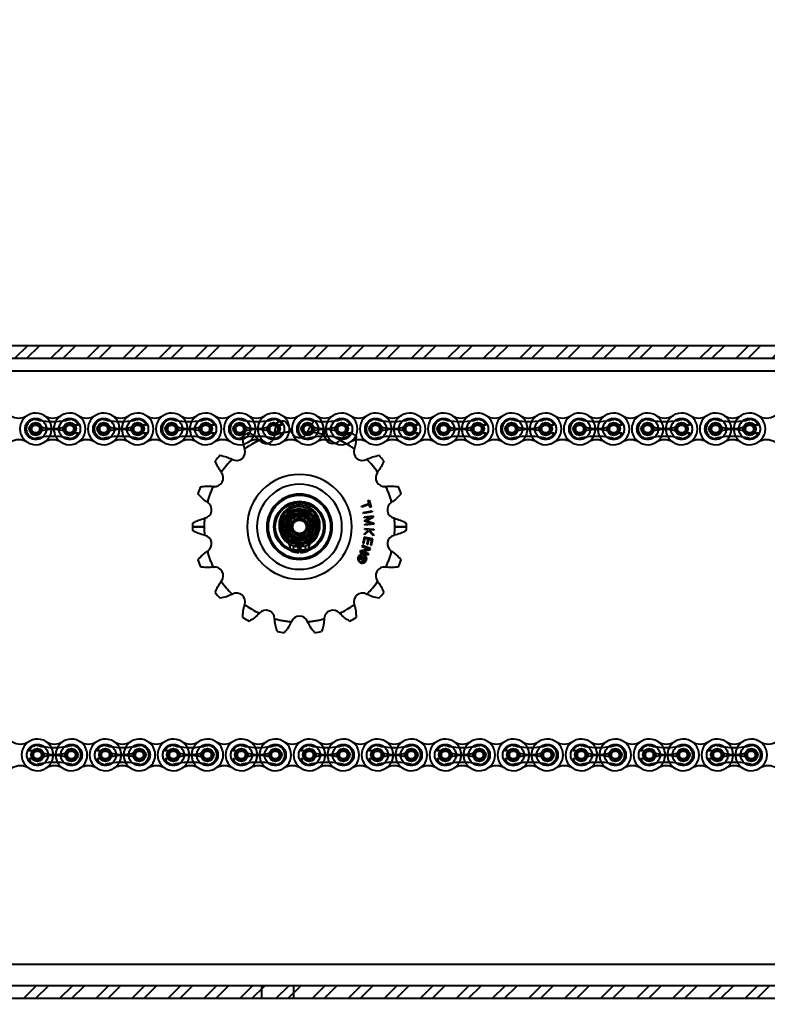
# Model space of a CAD drawing. Header units: metres. Extents: x 0 to 21025, y 0 to 14850.
# Drawn here: x 5655.1 to 5934.5, y 6190.9 to 6556.7 of the extents above; entities that cross this region are included whole.
import ezdxf

# ---------------------------------------------------------------- set-up
doc = ezdxf.new("R2010")
doc.units = ezdxf.units.M
doc.header["$LTSCALE"] = 25
doc.linetypes.add('HIDDEN2', pattern=[4.7625, 3.175, -1.5875])
for name, color, linetype in [('18_COTAS', 7, 'Continuous'), ('SHA', 7, 'Continuous'), ('SL4', 4, 'Continuous'), ('ST1', 7, 'HIDDEN2')]:
    doc.layers.add(name, color=color, linetype=linetype)
doc.styles.add('ROMANS', font='ROMANS.SHX')
doc.dimstyles.new('25___1-25', dxfattribs={"dimscale": 25, "dimtxt": 2.5, "dimasz": 2, "dimexe": 1.5, "dimexo": 1, "dimgap": 0.5, "dimtad": 1, "dimzin": 12, "dimtxsty": 'ROMANS', "dimcen": 0, "dimclrd": 256, "dimclre": 256, "dimclrt": 3, "dimazin": 3, "dimtfac": 1, "dimtmove": 0, "dimatfit": 0, "dimfxl": 1, "dimlwd": -1, "dimlwe": -1, "dimarcsym": 0})
pattern_1 = [(45, (-2913.5705, 2928.034), (-6.735192, 6.735192), []), (45, (-2909.08, 2928.034), (-6.735192, 6.735192), [])]

# ---------------------------------------------------------------- blocks, each defined once
blk = doc.blocks.new('*D13')
at = {"layer": '18_COTAS', "transparency": 16777216}
for p, q in [((2083.56, 6357.87), (2083.56, 7037.95)), ((6382.51, 6357.87), (6382.51, 7037.95)), ((2133.56, 7000.45), (6332.51, 7000.45))]:
    blk.add_line(p, q, dxfattribs=at)
for points in [[(2133.56, 7008.78), (2133.56, 6992.11), (2083.56, 7000.45)], [(6332.51, 7008.78), (6332.51, 6992.11), (6382.51, 7000.45)]]:
    blk.add_solid(points, dxfattribs=at)
at = {"layer": 'Defpoints', "color": 0, "transparency": 16777216}
for p in [(6382.51, 7000.45), (2083.56, 6332.87), (6382.51, 6332.87)]:
    blk.add_point(p, dxfattribs=at)
at = {"layer": '18_COTAS', "color": 3, "transparency": 16777216, "insert": (4233.04, 7050.15), "char_height": 62.5, "attachment_point": 5, "style": 'ROMANS'}
blk.add_mtext('4298,95', dxfattribs=at)

msp = doc.modelspace()

# ---------------------------------------------------------------- hatches: boundary and pattern name
at = {"layer": 'SHA'}
h = msp.add_hatch(dxfattribs=at)
h.set_pattern_fill('ANSI32', color=256, style=0)
h.set_pattern_definition(pattern_1)
h.paths.add_polyline_path([(6540.514, 6434.865), (5540.514, 6434.865), (5540.514, 6430.103), (6540.514, 6430.103)], flags=0)
h = msp.add_hatch(dxfattribs=at)
h.set_pattern_fill('ANSI32', color=256, style=0)
h.set_pattern_definition(pattern_1)
h.paths.add_polyline_path([(5540.514, 6190.865), (6540.514, 6190.865), (6540.514, 6195.628), (5540.514, 6195.628)], flags=0)

# ---------------------------------------------------------------- linework, layer by layer
at = {"layer": 'SL4'}
for p, q in [((5540.514, 6434.865), (6540.514, 6434.865)), ((5540.514, 6430.103), (6540.514, 6430.103)), ((6203.892, 6425.34), (5540.514, 6425.34)), ((5739.2, 6396.268), (5738.807, 6398.022)), ((5724.067, 6367.135), (5719.734, 6367.135)), ((5747.459, 6367.135), (5747.948, 6367.135)), ((5771.401, 6367.135), (5771.889, 6367.135)), ((5799.614, 6367.135), (5795.282, 6367.135)), ((5540.514, 6203.628), (6540.514, 6203.628)), ((6540.514, 6195.628), (5540.514, 6195.628)), ((6540.514, 6190.865), (5540.514, 6190.865))]:
    msp.add_line(p, q, dxfattribs=at)
for centre, radius in [((5661.128, 6403.705), 2.398), ((5673.828, 6403.705), 2.398), ((5686.528, 6403.705), 2.399), ((5699.228, 6403.705), 2.399), ((5711.928, 6403.705), 2.398), ((5724.628, 6403.705), 2.399), ((5737.328, 6403.705), 2.398), ((5750.028, 6403.705), 2.398), ((5762.728, 6403.705), 2.399), ((5775.428, 6403.705), 2.398), ((5788.128, 6403.705), 2.399), ((5800.828, 6403.705), 2.399), ((5813.528, 6403.705), 2.399), ((5826.228, 6403.705), 2.399), ((5838.928, 6403.705), 2.398), ((5851.628, 6403.705), 2.398), ((5864.328, 6403.705), 2.398), ((5877.028, 6403.705), 2.398), ((5889.728, 6403.705), 2.399), ((5902.428, 6403.705), 2.398), ((5915.128, 6403.705), 2.399), ((5927.828, 6403.705), 2.398), ((5759.674, 6367.135), 9.525), ((5759.674, 6367.135), 9.025), ((5661.767, 6281.87), 2.399), ((5674.467, 6281.87), 2.399), ((5687.167, 6281.87), 2.398), ((5699.867, 6281.87), 2.398), ((5712.567, 6281.87), 2.398), ((5725.267, 6281.87), 2.398), ((5737.967, 6281.87), 2.398), ((5750.667, 6281.87), 2.398), ((5763.367, 6281.87), 2.399), ((5776.067, 6281.87), 2.399), ((5788.767, 6281.87), 2.398), ((5801.467, 6281.87), 2.399), ((5814.167, 6281.87), 2.398), ((5826.867, 6281.87), 2.399), ((5839.567, 6281.87), 2.398), ((5852.267, 6281.87), 2.398), ((5864.967, 6281.87), 2.399), ((5877.667, 6281.87), 2.399), ((5890.367, 6281.87), 2.399), ((5903.067, 6281.87), 2.398), ((5915.767, 6281.87), 2.398), ((5928.467, 6281.87), 2.399)]:
    msp.add_circle(centre, radius, dxfattribs=at)
for centre, radius, start, end in [((5661.128, 6403.705), 5.92, 57.56669, 302.43331), ((5673.828, 6403.705), 5.92, 237.56669, 122.43331), ((5686.528, 6403.705), 5.92, 57.56669, 302.43331), ((5699.228, 6403.705), 5.92, 237.56669, 122.43331), ((5711.928, 6403.705), 5.92, 57.56669, 302.43331), ((5724.628, 6403.705), 5.92, 237.56669, 122.43331), ((5737.328, 6403.705), 5.92, 57.56669, 302.43331), ((5750.028, 6403.705), 5.92, 237.56669, 122.43331), ((5762.728, 6403.705), 5.92, 57.56669, 302.43331), ((5775.428, 6403.705), 5.92, 237.56669, 122.43331), ((5788.128, 6403.705), 5.92, 57.56669, 302.43331), ((5800.828, 6403.705), 5.92, 237.56669, 122.43331), ((5813.528, 6403.705), 5.92, 57.56669, 302.43331), ((5826.228, 6403.705), 5.92, 237.56669, 122.43331), ((5838.928, 6403.705), 5.92, 57.56669, 302.43331), ((5851.628, 6403.705), 5.92, 237.56669, 122.43331), ((5864.328, 6403.705), 5.92, 57.56669, 302.43331), ((5877.028, 6403.705), 5.92, 237.56669, 122.43331), ((5889.728, 6403.705), 5.92, 57.56669, 302.43331), ((5902.428, 6403.705), 5.92, 237.56669, 122.43331), ((5915.128, 6403.705), 5.92, 57.56669, 302.43331), ((5927.828, 6403.705), 5.92, 237.56669, 122.43331), ((5654.778, 6413.698), 5.92, 237.56669, 302.43331), ((5667.478, 6413.698), 5.92, 237.56669, 302.43331), ((5680.178, 6413.698), 5.92, 237.56669, 302.43331), ((5692.878, 6413.698), 5.92, 237.56669, 302.43331), ((5705.578, 6413.698), 5.92, 237.56669, 302.43331), ((5718.278, 6413.698), 5.92, 237.56669, 302.43331), ((5730.978, 6413.698), 5.92, 237.56669, 302.43331), ((5743.678, 6413.698), 5.92, 237.56669, 302.43331), ((5756.378, 6413.698), 5.92, 237.56669, 302.43331), ((5769.078, 6413.698), 5.92, 237.56669, 302.43331), ((5781.778, 6413.698), 5.92, 237.56669, 302.43331), ((5794.478, 6413.698), 5.92, 237.56669, 302.43331), ((5807.178, 6413.698), 5.92, 237.56669, 302.43331), ((5819.878, 6413.698), 5.92, 237.56669, 302.43331), ((5832.578, 6413.698), 5.92, 237.56669, 302.43331), ((5845.278, 6413.698), 5.92, 237.56669, 302.43331), ((5857.978, 6413.698), 5.92, 237.56669, 302.43331), ((5870.678, 6413.698), 5.92, 237.56669, 302.43331), ((5883.378, 6413.698), 5.92, 237.56669, 302.43331), ((5896.078, 6413.698), 5.92, 237.56669, 302.43331), ((5908.778, 6413.698), 5.92, 237.56669, 302.43331), ((5921.478, 6413.698), 5.92, 237.56669, 302.43331), ((5934.178, 6413.698), 5.92, 237.56669, 302.43331), ((5654.778, 6393.712), 5.92, 57.56669, 122.43331), ((5667.478, 6393.712), 5.92, 57.56669, 122.43331), ((5680.178, 6393.712), 5.92, 57.56669, 122.43331), ((5692.878, 6393.712), 5.92, 57.56669, 122.43331), ((5705.578, 6393.712), 5.92, 57.56669, 122.43331), ((5718.278, 6393.712), 5.92, 57.56669, 122.43331), ((5730.978, 6393.712), 5.92, 57.56669, 122.43331), ((5759.674, 6367.135), 35.607, 114.90066, 125.09934), ((5743.678, 6393.712), 5.92, 57.56669, 122.43331), ((5733.423, 6388.94), 15.39, 42.5, 42.98231), ((5747.157, 6401.525), 3.238, 222.5, 277.51969), ((5756.378, 6393.712), 5.92, 57.56669, 122.43331), ((5769.078, 6393.712), 5.92, 57.56669, 122.43331), ((5772.191, 6401.525), 3.238, 216.23966, 282.30175), ((5781.778, 6393.712), 5.92, 57.56669, 122.43331), ((5794.478, 6393.712), 5.92, 57.56669, 122.43331), ((5807.178, 6393.712), 5.92, 57.56669, 122.43331), ((5819.878, 6393.712), 5.92, 57.56669, 122.43331), ((5832.578, 6393.712), 5.92, 57.56669, 122.43331), ((5845.278, 6393.712), 5.92, 57.56669, 122.43331), ((5857.978, 6393.712), 5.92, 57.56669, 122.43331), ((5870.678, 6393.712), 5.92, 57.56669, 122.43331), ((5883.378, 6393.712), 5.92, 57.56669, 122.43331), ((5896.078, 6393.712), 5.92, 57.56669, 122.43331), ((5908.778, 6393.712), 5.92, 57.56669, 122.43331), ((5921.478, 6393.712), 5.92, 57.56669, 122.43331), ((5934.178, 6393.712), 5.92, 57.56669, 122.43331), ((5736.15, 6395.17), 3.238, 242.5, 17.5), ((5753.916, 6400.772), 15.39, 197.01769, 197.5), ((5759.674, 6367.135), 35.607, 54.90066, 60.36016), ((5783.198, 6395.17), 3.238, 162.5, 297.5), ((5765.432, 6400.772), 15.39, 342.5, 342.98231), ((5759.674, 6367.135), 39.94, 138.03204, 141.96796), ((5759.674, 6367.135), 35.607, 134.90066, 145.09934), ((5727.548, 6378.647), 15.39, 62.5, 62.98231), ((5791.8, 6378.647), 15.39, 117.01769, 117.5), ((5759.674, 6367.135), 35.607, 34.90066, 45.09934), ((5759.674, 6367.135), 39.94, 38.03204, 41.96796), ((5727.98, 6385.434), 3.238, 262.5, 37.5), ((5742.759, 6396.774), 15.39, 217.01769, 217.5), ((5759.674, 6367.135), 19.544, 0, 180), ((5791.368, 6385.434), 3.238, 142.5, 277.5), ((5776.589, 6396.774), 15.39, 322.5, 322.98231), ((5759.674, 6367.135), 39.94, 158.03204, 161.96796), ((5759.674, 6367.135), 35.607, 154.90066, 165.09934), ((5725.549, 6366.965), 15.39, 82.5, 82.98231), ((5759.674, 6367.135), 15.879, 0, 180), ((5793.8, 6366.965), 15.39, 97.01769, 97.5), ((5759.674, 6367.135), 35.607, 14.90066, 25.09934), ((5759.674, 6367.135), 39.94, 18.03204, 21.96796), ((5759.674, 6367.135), 12.215, 0, 180), ((5759.674, 6367.135), 11.726, 0, 180), ((5723.633, 6373.49), 3.238, 282.5, 57.5), ((5733.642, 6389.201), 15.39, 237.01769, 237.5), ((5795.715, 6373.49), 3.238, 122.5, 257.5), ((5785.706, 6389.201), 15.39, 302.5, 302.98231), ((5759.674, 6367.135), 35.607, 174.90066, 180), ((5727.665, 6355.304), 15.39, 102.5, 102.98231), ((5791.683, 6355.304), 15.39, 77.01769, 77.5), ((5759.674, 6367.135), 35.607, 0, 5.09934), ((5759.674, 6367.135), 39.94, 178.03204, 180), ((5759.674, 6367.135), 39.94, 180, 181.96796), ((5759.674, 6367.135), 35.607, 180, 185.09934), ((5759.674, 6367.135), 19.544, 180, 0), ((5759.674, 6367.135), 15.879, 180, 0), ((5759.674, 6367.135), 12.215, 180, 0), ((5759.674, 6367.135), 11.726, 180, 0), ((5759.674, 6367.135), 35.607, 354.90066, 0), ((5759.674, 6367.135), 39.94, 0, 1.96796), ((5759.674, 6367.135), 39.94, 358.03204, 0), ((5727.665, 6378.967), 15.39, 257.01769, 257.5), ((5723.633, 6360.78), 3.238, 302.5, 77.5), ((5795.715, 6360.78), 3.238, 102.5, 237.5), ((5791.683, 6378.967), 15.39, 282.5, 282.98231), ((5759.674, 6367.135), 39.94, 198.03204, 201.96796), ((5733.642, 6345.069), 15.39, 122.5, 122.98231), ((5759.674, 6367.135), 35.607, 194.90066, 205.09934), ((5759.674, 6367.135), 35.607, 334.90066, 345.09934), ((5785.706, 6345.069), 15.39, 57.01769, 57.5), ((5759.674, 6367.135), 39.94, 338.03204, 341.96796), ((5725.549, 6367.306), 15.39, 277.01769, 277.5), ((5727.98, 6348.837), 3.238, 322.5, 97.5), ((5791.368, 6348.837), 3.238, 82.5, 217.5), ((5793.8, 6367.306), 15.39, 262.5, 262.98231), ((5742.759, 6337.497), 15.39, 142.5, 142.98231), ((5759.674, 6367.135), 35.607, 214.90066, 225.09934), ((5759.674, 6367.135), 35.607, 314.90066, 325.09934), ((5776.589, 6337.497), 15.39, 37.01769, 37.5), ((5759.674, 6367.135), 39.94, 218.03204, 221.96796), ((5727.548, 6355.624), 15.39, 297.01769, 297.5), ((5736.15, 6339.1), 3.238, 342.5, 117.5), ((5783.198, 6339.1), 3.238, 62.5, 197.5), ((5791.8, 6355.624), 15.39, 242.5, 242.98231), ((5759.674, 6367.135), 39.94, 318.03204, 321.96796), ((5753.916, 6333.499), 15.39, 162.5, 162.98231), ((5759.674, 6367.135), 35.607, 234.90066, 245.09934), ((5759.674, 6367.135), 35.607, 294.90066, 305.09934), ((5765.432, 6333.499), 15.39, 17.01769, 17.5), ((5759.674, 6367.135), 39.94, 238.03204, 241.96796), ((5733.423, 6345.33), 15.39, 317.01769, 317.5), ((5747.157, 6332.745), 3.238, 2.5, 137.5), ((5765.768, 6333.558), 15.39, 182.5, 182.98231), ((5759.674, 6367.135), 35.607, 254.90066, 265.09934), ((5759.674, 6330.538), 3.238, 22.5, 157.5), ((5759.674, 6367.135), 35.607, 274.90066, 285.09934), ((5753.581, 6333.558), 15.39, 357.01769, 357.5), ((5772.191, 6332.745), 3.238, 42.5, 177.5), ((5785.925, 6345.33), 15.39, 222.5, 222.98231), ((5759.674, 6367.135), 39.94, 298.03204, 301.96796), ((5742.464, 6337.667), 15.39, 337.01769, 337.5), ((5776.884, 6337.667), 15.39, 202.5, 202.98231), ((5759.674, 6367.135), 39.94, 258.03204, 261.96796), ((5759.674, 6367.135), 39.94, 278.03204, 281.96796), ((5655.418, 6291.863), 5.92, 237.56669, 302.43331), ((5661.767, 6281.87), 5.92, 57.56669, 302.43331), ((5668.117, 6291.863), 5.92, 237.56669, 302.43331), ((5674.467, 6281.87), 5.92, 237.56669, 122.43331), ((5680.817, 6291.863), 5.92, 237.56669, 302.43331), ((5687.167, 6281.87), 5.92, 57.56669, 302.43331), ((5693.517, 6291.863), 5.92, 237.56669, 302.43331), ((5699.867, 6281.87), 5.92, 237.56669, 122.43331), ((5706.217, 6291.863), 5.92, 237.56669, 302.43331), ((5712.567, 6281.87), 5.92, 57.56669, 302.43331), ((5718.917, 6291.863), 5.92, 237.56669, 302.43331), ((5725.267, 6281.87), 5.92, 237.56669, 122.43331), ((5731.617, 6291.863), 5.92, 237.56669, 302.43331), ((5737.967, 6281.87), 5.92, 57.56669, 302.43331), ((5744.317, 6291.863), 5.92, 237.56669, 302.43331), ((5750.667, 6281.87), 5.92, 237.56669, 122.43331), ((5757.017, 6291.863), 5.92, 237.56669, 302.43331), ((5763.367, 6281.87), 5.92, 57.56669, 302.43331), ((5769.717, 6291.863), 5.92, 237.56669, 302.43331), ((5776.067, 6281.87), 5.92, 237.56669, 122.43331), ((5782.417, 6291.863), 5.92, 237.56669, 302.43331), ((5788.767, 6281.87), 5.92, 57.56669, 302.43331), ((5795.117, 6291.863), 5.92, 237.56669, 302.43331), ((5801.467, 6281.87), 5.92, 237.56669, 122.43331), ((5807.817, 6291.863), 5.92, 237.56669, 302.43331), ((5814.167, 6281.87), 5.92, 57.56669, 302.43331), ((5820.517, 6291.863), 5.92, 237.56669, 302.43331), ((5826.867, 6281.87), 5.92, 237.56669, 122.43331), ((5833.217, 6291.863), 5.92, 237.56669, 302.43331), ((5839.567, 6281.87), 5.92, 57.56669, 302.43331), ((5845.917, 6291.863), 5.92, 237.56669, 302.43331), ((5852.267, 6281.87), 5.92, 237.56669, 122.43331), ((5858.617, 6291.863), 5.92, 237.56669, 302.43331), ((5864.967, 6281.87), 5.92, 57.56669, 302.43331), ((5871.317, 6291.863), 5.92, 237.56669, 302.43331), ((5877.667, 6281.87), 5.92, 237.56669, 122.43331), ((5884.017, 6291.863), 5.92, 237.56669, 302.43331), ((5890.367, 6281.87), 5.92, 57.56669, 302.43331), ((5896.717, 6291.863), 5.92, 237.56669, 302.43331), ((5903.067, 6281.87), 5.92, 237.56669, 122.43331), ((5909.417, 6291.863), 5.92, 237.56669, 302.43331), ((5915.767, 6281.87), 5.92, 57.56669, 302.43331), ((5922.117, 6291.863), 5.92, 237.56669, 302.43331), ((5928.467, 6281.87), 5.92, 237.56669, 122.43331), ((5934.817, 6291.863), 5.92, 237.56669, 302.43331), ((5655.418, 6271.877), 5.92, 57.56669, 122.43331), ((5668.117, 6271.877), 5.92, 57.56669, 122.43331), ((5680.817, 6271.877), 5.92, 57.56669, 122.43331), ((5693.517, 6271.877), 5.92, 57.56669, 122.43331), ((5706.217, 6271.877), 5.92, 57.56669, 122.43331), ((5718.917, 6271.877), 5.92, 57.56669, 122.43331), ((5731.617, 6271.877), 5.92, 57.56669, 122.43331), ((5744.317, 6271.877), 5.92, 57.56669, 122.43331), ((5757.017, 6271.877), 5.92, 57.56669, 122.43331), ((5769.717, 6271.877), 5.92, 57.56669, 122.43331), ((5782.417, 6271.877), 5.92, 57.56669, 122.43331), ((5795.117, 6271.877), 5.92, 57.56669, 122.43331), ((5807.817, 6271.877), 5.92, 57.56669, 122.43331), ((5820.517, 6271.877), 5.92, 57.56669, 122.43331), ((5833.217, 6271.877), 5.92, 57.56669, 122.43331), ((5845.917, 6271.877), 5.92, 57.56669, 122.43331), ((5858.617, 6271.877), 5.92, 57.56669, 122.43331), ((5871.317, 6271.877), 5.92, 57.56669, 122.43331), ((5884.017, 6271.877), 5.92, 57.56669, 122.43331), ((5896.717, 6271.877), 5.92, 57.56669, 122.43331), ((5909.417, 6271.877), 5.92, 57.56669, 122.43331), ((5922.117, 6271.877), 5.92, 57.56669, 122.43331), ((5934.817, 6271.877), 5.92, 57.56669, 122.43331)]:
    msp.add_arc(centre, radius, start, end, dxfattribs=at)
for points, knots in [([(5780.725, 6399.521), (5780.712, 6399.205), (5780.668, 6398.121), (5780.364, 6397.036), (5780.148, 6396.268)], [0, 0, 0, 0, 0.2920802, 1, 1, 1, 1]), ([(5730.471, 6387.508), (5730.019, 6388.161), (5729.086, 6389.508), (5728.511, 6390.982), (5728.215, 6391.742)], [0, 0, 0, 0, 0.4847365, 1, 1, 1, 1]), ([(5729.978, 6393.844), (5730.778, 6393.684), (5732.33, 6393.374), (5733.818, 6392.689), (5734.54, 6392.357)], [0, 0, 0, 0, 0.5152637, 1, 1, 1, 1]), ([(5784.809, 6392.357), (5785.53, 6392.689), (5787.018, 6393.374), (5788.57, 6393.684), (5789.37, 6393.844)], [0, 0, 0, 0, 0.4847362, 1, 1, 1, 1]), ([(5791.134, 6391.742), (5790.837, 6390.982), (5790.263, 6389.508), (5789.33, 6388.161), (5788.877, 6387.508)], [0, 0, 0, 0, 0.51526331, 1, 1, 1, 1]), ([(5722.634, 6382.076), (5723.44, 6382.2), (5725.005, 6382.44), (5726.638, 6382.305), (5727.429, 6382.24)], [0, 0, 0, 0, 0.5152562, 1, 1, 1, 1]), ([(5791.919, 6382.24), (5792.711, 6382.305), (5794.343, 6382.44), (5795.908, 6382.2), (5796.714, 6382.076)], [0, 0, 0, 0, 0.4847219, 1, 1, 1, 1]), ([(5725.264, 6376.292), (5724.616, 6376.75), (5723.279, 6377.697), (5722.234, 6378.886), (5721.696, 6379.499)], [0, 0, 0, 0, 0.4847361, 1, 1, 1, 1]), ([(5797.652, 6379.499), (5797.114, 6378.886), (5796.07, 6377.697), (5794.732, 6376.75), (5794.084, 6376.292)], [0, 0, 0, 0, 0.5152637, 1, 1, 1, 1]), ([(5719.758, 6368.507), (5720.473, 6368.899), (5721.861, 6369.659), (5723.442, 6370.091), (5724.208, 6370.3)], [0, 0, 0, 0, 0.5152541, 1, 1, 1, 1]), ([(5795.141, 6370.3), (5795.907, 6370.091), (5797.487, 6369.659), (5798.875, 6368.899), (5799.591, 6368.507)], [0, 0, 0, 0, 0.4847248, 1, 1, 1, 1]), ([(5724.208, 6363.97), (5723.442, 6364.18), (5721.861, 6364.612), (5720.473, 6365.372), (5719.758, 6365.764)], [0, 0, 0, 0, 0.4847248, 1, 1, 1, 1]), ([(5799.591, 6365.764), (5798.875, 6365.372), (5797.487, 6364.612), (5795.907, 6364.18), (5795.141, 6363.97)], [0, 0, 0, 0, 0.5152541, 1, 1, 1, 1]), ([(5721.696, 6354.772), (5722.234, 6355.385), (5723.279, 6356.574), (5724.616, 6357.52), (5725.264, 6357.979)], [0, 0, 0, 0, 0.5152637, 1, 1, 1, 1]), ([(5794.084, 6357.979), (5794.732, 6357.52), (5796.07, 6356.574), (5797.114, 6355.385), (5797.652, 6354.772)], [0, 0, 0, 0, 0.484736, 1, 1, 1, 1]), ([(5727.429, 6352.031), (5726.638, 6351.966), (5725.005, 6351.831), (5723.44, 6352.071), (5722.634, 6352.194)], [0, 0, 0, 0, 0.4847219, 1, 1, 1, 1]), ([(5796.714, 6352.194), (5795.908, 6352.071), (5794.343, 6351.831), (5792.711, 6351.966), (5791.919, 6352.031)], [0, 0, 0, 0, 0.5152562, 1, 1, 1, 1]), ([(5728.215, 6342.528), (5728.511, 6343.288), (5729.086, 6344.763), (5730.019, 6346.11), (5730.471, 6346.762)], [0, 0, 0, 0, 0.5152633, 1, 1, 1, 1]), ([(5788.877, 6346.762), (5789.33, 6346.11), (5790.263, 6344.763), (5790.837, 6343.288), (5791.134, 6342.528)], [0, 0, 0, 0, 0.4847365, 1, 1, 1, 1]), ([(5734.54, 6341.913), (5733.818, 6341.581), (5732.33, 6340.896), (5730.778, 6340.587), (5729.978, 6340.427)], [0, 0, 0, 0, 0.4847362, 1, 1, 1, 1]), ([(5789.37, 6340.427), (5788.57, 6340.587), (5787.018, 6340.896), (5785.53, 6341.581), (5784.809, 6341.913)], [0, 0, 0, 0, 0.5152637, 1, 1, 1, 1]), ([(5738.528, 6333.252), (5738.547, 6334.068), (5738.582, 6335.65), (5738.998, 6337.235), (5739.2, 6338.003)], [0, 0, 0, 0, 0.5152602, 1, 1, 1, 1]), ([(5780.148, 6338.003), (5780.35, 6337.235), (5780.766, 6335.65), (5780.802, 6334.068), (5780.82, 6333.252)], [0, 0, 0, 0, 0.4847353, 1, 1, 1, 1]), ([(5744.682, 6334.838), (5744.117, 6334.279), (5742.953, 6333.127), (5741.601, 6332.305), (5740.904, 6331.881)], [0, 0, 0, 0, 0.4847365, 1, 1, 1, 1]), ([(5751.392, 6328.063), (5751.13, 6328.836), (5750.623, 6330.335), (5750.472, 6331.966), (5750.399, 6332.757)], [0, 0, 0, 0, 0.5152541, 1, 1, 1, 1]), ([(5768.95, 6332.757), (5768.877, 6331.967), (5768.726, 6330.335), (5768.218, 6328.836), (5767.956, 6328.063)], [0, 0, 0, 0, 0.4847248, 1, 1, 1, 1]), ([(5778.445, 6331.881), (5777.748, 6332.305), (5776.395, 6333.127), (5775.231, 6334.279), (5774.667, 6334.838)], [0, 0, 0, 0, 0.5152633, 1, 1, 1, 1]), ([(5756.632, 6331.658), (5756.293, 6330.94), (5755.593, 6329.459), (5754.604, 6328.224), (5754.093, 6327.587)], [0, 0, 0, 0, 0.4847352, 1, 1, 1, 1]), ([(5765.255, 6327.587), (5764.745, 6328.224), (5763.755, 6329.459), (5763.055, 6330.94), (5762.716, 6331.658)], [0, 0, 0, 0, 0.5152575, 1, 1, 1, 1])]:
    msp.add_open_spline(points, degree=3, knots=knots, dxfattribs=at)
at = {"layer": 'ST1'}
for p, q in [((6540.514, 6425.34), (5540.514, 6425.34)), ((5674.935, 6405.181), (5677.059, 6405.181)), ((5674.935, 6402.229), (5677.059, 6402.229)), ((5700.335, 6405.181), (5702.459, 6405.181)), ((5700.335, 6402.229), (5702.459, 6402.229)), ((5725.735, 6405.181), (5727.859, 6405.181)), ((5725.735, 6402.229), (5727.859, 6402.229)), ((5751.135, 6405.181), (5753.259, 6405.181)), ((5751.135, 6402.229), (5753.259, 6402.229)), ((5776.535, 6405.181), (5778.659, 6405.181)), ((5776.535, 6402.229), (5778.659, 6402.229)), ((5801.935, 6405.181), (5804.059, 6405.181)), ((5801.935, 6402.229), (5804.059, 6402.229)), ((5827.335, 6405.181), (5829.459, 6405.181)), ((5827.335, 6402.229), (5829.459, 6402.229)), ((5852.735, 6405.181), (5854.859, 6405.181)), ((5852.735, 6402.229), (5854.859, 6402.229)), ((5878.135, 6405.181), (5880.259, 6405.181)), ((5878.135, 6402.229), (5880.259, 6402.229)), ((5903.535, 6405.181), (5905.659, 6405.181)), ((5903.535, 6402.229), (5905.659, 6402.229)), ((5928.935, 6405.181), (5931.059, 6405.181)), ((5928.935, 6402.229), (5931.059, 6402.229)), ((5780.82, 6401.018), (5780.725, 6399.521)), ((5785.271, 6376.908), (5785.662, 6377.035)), ((5785.633, 6375.797), (5785.271, 6376.908)), ((5785.662, 6377.035), (5786.509, 6374.433)), ((5782.842, 6374.889), (5785.633, 6375.797)), ((5782.966, 6374.508), (5782.842, 6374.889)), ((5785.757, 6375.415), (5782.966, 6374.508)), ((5783.52, 6372.452), (5786.791, 6373.152)), ((5786.119, 6374.306), (5785.757, 6375.415)), ((5786.509, 6374.433), (5786.119, 6374.306)), ((5786.791, 6373.152), (5786.875, 6372.759)), ((5755.232, 6370.823), (5757.94, 6371.825)), ((5760.647, 6372.826), (5762.868, 6370.982)), ((5783.604, 6372.059), (5783.52, 6372.452)), ((5786.875, 6372.759), (5783.604, 6372.059)), ((5783.868, 6370.87), (5787.2, 6371.17)), ((5783.903, 6370.471), (5783.868, 6370.87)), ((5786.165, 6370.672), (5783.903, 6370.471)), ((5784.005, 6369.332), (5786.165, 6370.672)), ((5784.009, 6369.289), (5784.005, 6369.332)), ((5786.372, 6368.354), (5784.009, 6369.289)), ((5787.236, 6370.767), (5784.892, 6369.39)), ((5784.892, 6369.39), (5787.443, 6368.45)), ((5787.2, 6371.17), (5787.236, 6370.767)), ((5719.734, 6367.135), (5724.067, 6367.135)), ((5747.948, 6367.135), (5747.459, 6367.135)), ((5753.224, 6367.7), (5752.25, 6367.785)), ((5752.25, 6367.785), (5753.224, 6367.7)), ((5767.098, 6366.486), (5766.125, 6366.571)), ((5766.125, 6366.571), (5767.098, 6366.486)), ((5771.889, 6367.135), (5771.401, 6367.135)), ((5783.98, 6364.566), (5785.381, 6365.836)), ((5784.097, 6366.12), (5784.127, 6366.52)), ((5785.191, 6366.038), (5784.097, 6366.12)), ((5784.111, 6368.15), (5786.372, 6368.354)), ((5784.146, 6367.756), (5784.111, 6368.15)), ((5784.127, 6366.52), (5787.464, 6366.269)), ((5787.478, 6368.055), (5784.146, 6367.756)), ((5785.381, 6365.836), (5785.191, 6366.038)), ((5785.734, 6365.997), (5787.316, 6364.315)), ((5787.433, 6365.869), (5785.734, 6365.997)), ((5787.464, 6366.269), (5787.433, 6365.869)), ((5787.443, 6368.45), (5787.478, 6368.055)), ((5795.282, 6367.135), (5799.614, 6367.135)), ((5758.701, 6361.444), (5756.48, 6363.288)), ((5764.116, 6363.447), (5761.409, 6362.446)), ((5783.835, 6363.318), (5783.33, 6360.913)), ((5783.732, 6360.829), (5784.154, 6362.84)), ((5787.11, 6362.631), (5783.835, 6363.318)), ((5785.616, 6365.586), (5783.942, 6364.069)), ((5783.942, 6364.069), (5783.98, 6364.566)), ((5784.154, 6362.84), (5785.253, 6362.61)), ((5785.253, 6362.61), (5784.83, 6360.598)), ((5785.232, 6360.514), (5785.654, 6362.526)), ((5787.278, 6363.818), (5785.616, 6365.586)), ((5785.654, 6362.526), (5786.626, 6362.322)), ((5786.626, 6362.322), (5786.203, 6360.31)), ((5786.605, 6360.225), (5787.11, 6362.631)), ((5787.316, 6364.315), (5787.278, 6363.818)), ((5756.078, 6359.934), (5756.253, 6358.602)), ((5759.424, 6357.539), (5759.513, 6360.937)), ((5759.836, 6360.937), (5759.924, 6357.539)), ((5763.095, 6358.602), (5763.27, 6359.934)), ((5785.507, 6358.809), (5782.427, 6358.207)), ((5782.952, 6357.963), (5786.092, 6358.525)), ((5783.1, 6360.094), (5782.965, 6359.716)), ((5782.965, 6359.716), (5785.507, 6358.809)), ((5786.251, 6358.97), (5783.1, 6360.094)), ((5783.33, 6360.913), (5783.732, 6360.829)), ((5784.83, 6360.598), (5785.232, 6360.514)), ((5786.092, 6358.525), (5786.251, 6358.97)), ((5786.203, 6360.31), (5786.605, 6360.225)), ((5781.873, 6354.962), (5782.043, 6355.322)), ((5782.902, 6354.986), (5781.873, 6354.962)), ((5782.043, 6355.322), (5783.024, 6355.345)), ((5782.427, 6358.207), (5782.275, 6357.779)), ((5782.275, 6357.779), (5785.427, 6356.657)), ((5782.378, 6355.949), (5782.519, 6356.246)), ((5783.139, 6355.589), (5782.378, 6355.949)), ((5782.519, 6356.246), (5784.288, 6355.41)), ((5785.561, 6357.035), (5782.952, 6357.963)), ((5783.024, 6355.345), (5783.139, 6355.589)), ((5783.35, 6354.74), (5783.216, 6354.458)), ((5783.224, 6354.454), (5783.358, 6354.737)), ((5783.427, 6355.466), (5783.237, 6355.065)), ((5783.87, 6355.256), (5783.427, 6355.466)), ((5783.683, 6354.861), (5783.87, 6355.256)), ((5784.288, 6355.41), (5783.977, 6354.752)), ((5785.427, 6356.657), (5785.561, 6357.035)), ((5660.66, 6283.346), (5658.537, 6283.346)), ((5686.06, 6283.346), (5683.937, 6283.346)), ((5711.46, 6283.346), (5709.337, 6283.346)), ((5736.86, 6283.346), (5734.737, 6283.346)), ((5762.26, 6283.346), (5760.137, 6283.346)), ((5787.66, 6283.346), (5785.537, 6283.346)), ((5813.06, 6283.346), (5810.937, 6283.346)), ((5838.46, 6283.346), (5836.337, 6283.346)), ((5863.86, 6283.346), (5861.737, 6283.346)), ((5889.26, 6283.346), (5887.137, 6283.346)), ((5914.66, 6283.346), (5912.537, 6283.346)), ((5660.66, 6280.394), (5658.537, 6280.394)), ((5686.06, 6280.394), (5683.937, 6280.394)), ((5711.46, 6280.394), (5709.337, 6280.394)), ((5736.86, 6280.394), (5734.737, 6280.394)), ((5762.26, 6280.394), (5760.137, 6280.394)), ((5787.66, 6280.394), (5785.537, 6280.394)), ((5813.06, 6280.394), (5810.937, 6280.394)), ((5838.46, 6280.394), (5836.337, 6280.394)), ((5863.86, 6280.394), (5861.737, 6280.394)), ((5889.26, 6280.394), (5887.137, 6280.394)), ((5914.66, 6280.394), (5912.537, 6280.394)), ((5540.514, 6203.628), (6540.514, 6203.628)), ((5745.527, 6195.628), (5745.527, 6190.865)), ((5757.527, 6190.865), (5757.527, 6195.628))]:
    msp.add_line(p, q, dxfattribs=at)
at = {"layer": 'ST1', "flags": 128}
msp.add_lwpolyline([(5768.956, 6401.384), (5769.136, 6400.451), (5769.579, 6399.611)], dxfattribs=at)
at = {"layer": 'ST1'}
for centre, radius in [((5661.128, 6403.705), 3.96), ((5673.828, 6403.705), 3.96), ((5686.528, 6403.705), 3.96), ((5699.228, 6403.705), 3.96), ((5711.928, 6403.705), 3.96), ((5724.628, 6403.705), 3.96), ((5737.328, 6403.705), 3.96), ((5750.028, 6403.705), 3.96), ((5762.728, 6403.705), 3.96), ((5775.428, 6403.705), 3.96), ((5788.128, 6403.705), 3.96), ((5800.828, 6403.705), 3.96), ((5813.528, 6403.705), 3.96), ((5826.228, 6403.705), 3.96), ((5838.928, 6403.705), 3.96), ((5851.628, 6403.705), 3.96), ((5864.328, 6403.705), 3.96), ((5877.028, 6403.705), 3.96), ((5889.728, 6403.705), 3.96), ((5902.428, 6403.705), 3.96), ((5915.128, 6403.705), 3.96), ((5927.828, 6403.705), 3.96), ((5661.128, 6403.705), 1.845), ((5661.128, 6403.705), 1.476), ((5673.828, 6403.705), 1.845), ((5673.828, 6403.705), 1.476), ((5686.528, 6403.705), 1.845), ((5686.528, 6403.705), 1.476), ((5699.228, 6403.705), 1.845), ((5699.228, 6403.705), 1.476), ((5711.928, 6403.705), 1.845), ((5711.928, 6403.705), 1.476), ((5724.628, 6403.705), 1.845), ((5724.628, 6403.705), 1.476), ((5737.328, 6403.705), 1.845), ((5737.328, 6403.705), 1.476), ((5750.028, 6403.705), 1.845), ((5750.028, 6403.705), 1.476), ((5762.728, 6403.705), 1.845), ((5762.728, 6403.705), 1.476), ((5775.428, 6403.705), 1.845), ((5775.428, 6403.705), 1.476), ((5788.128, 6403.705), 1.845), ((5788.128, 6403.705), 1.476), ((5800.828, 6403.705), 1.845), ((5800.828, 6403.705), 1.476), ((5813.528, 6403.705), 1.845), ((5813.528, 6403.705), 1.476), ((5826.228, 6403.705), 1.845), ((5826.228, 6403.705), 1.476), ((5838.928, 6403.705), 1.845), ((5838.928, 6403.705), 1.476), ((5851.628, 6403.705), 1.845), ((5851.628, 6403.705), 1.476), ((5864.328, 6403.705), 1.845), ((5864.328, 6403.705), 1.476), ((5877.028, 6403.705), 1.845), ((5877.028, 6403.705), 1.476), ((5889.728, 6403.705), 1.845), ((5889.728, 6403.705), 1.476), ((5902.428, 6403.705), 1.845), ((5902.428, 6403.705), 1.476), ((5915.128, 6403.705), 1.845), ((5915.128, 6403.705), 1.476), ((5927.828, 6403.705), 1.845), ((5927.828, 6403.705), 1.476), ((5759.674, 6367.135), 6.725), ((5759.674, 6367.135), 6.475), ((5759.674, 6367.135), 6.2), ((5759.674, 6367.135), 6), ((5759.674, 6367.135), 5.975), ((5759.674, 6367.135), 5.25), ((5759.674, 6367.135), 5), ((5759.674, 6367.135), 4.5), ((5759.674, 6367.135), 4), ((5759.674, 6367.135), 3.25), ((5759.674, 6367.135), 3.2), ((5759.674, 6367.135), 3), ((5759.674, 6367.135), 2.5), ((5758.324, 6359.199), 0.85), ((5761.024, 6359.199), 0.85), ((5661.767, 6281.87), 3.96), ((5674.467, 6281.87), 3.96), ((5687.167, 6281.87), 3.96), ((5699.867, 6281.87), 3.96), ((5712.567, 6281.87), 3.96), ((5725.267, 6281.87), 3.96), ((5737.967, 6281.87), 3.96), ((5750.667, 6281.87), 3.96), ((5763.367, 6281.87), 3.96), ((5776.067, 6281.87), 3.96), ((5788.767, 6281.87), 3.96), ((5801.467, 6281.87), 3.96), ((5814.167, 6281.87), 3.96), ((5826.867, 6281.87), 3.96), ((5839.567, 6281.87), 3.96), ((5852.267, 6281.87), 3.96), ((5864.967, 6281.87), 3.96), ((5877.667, 6281.87), 3.96), ((5890.367, 6281.87), 3.96), ((5903.067, 6281.87), 3.96), ((5915.767, 6281.87), 3.96), ((5928.467, 6281.87), 3.96), ((5661.767, 6281.87), 1.845), ((5661.767, 6281.87), 1.476), ((5674.467, 6281.87), 1.845), ((5674.467, 6281.87), 1.476), ((5687.167, 6281.87), 1.845), ((5687.167, 6281.87), 1.476), ((5699.867, 6281.87), 1.845), ((5699.867, 6281.87), 1.476), ((5712.567, 6281.87), 1.845), ((5712.567, 6281.87), 1.476), ((5725.267, 6281.87), 1.845), ((5725.267, 6281.87), 1.476), ((5737.967, 6281.87), 1.845), ((5737.967, 6281.87), 1.476), ((5750.667, 6281.87), 1.845), ((5750.667, 6281.87), 1.476), ((5763.367, 6281.87), 1.845), ((5763.367, 6281.87), 1.476), ((5776.067, 6281.87), 1.845), ((5776.067, 6281.87), 1.476), ((5788.767, 6281.87), 1.845), ((5788.767, 6281.87), 1.476), ((5801.467, 6281.87), 1.845), ((5801.467, 6281.87), 1.476), ((5814.167, 6281.87), 1.845), ((5814.167, 6281.87), 1.476), ((5826.867, 6281.87), 1.845), ((5826.867, 6281.87), 1.476), ((5839.567, 6281.87), 1.845), ((5839.567, 6281.87), 1.476), ((5852.267, 6281.87), 1.845), ((5852.267, 6281.87), 1.476), ((5864.967, 6281.87), 1.845), ((5864.967, 6281.87), 1.476), ((5877.667, 6281.87), 1.845), ((5877.667, 6281.87), 1.476), ((5890.367, 6281.87), 1.845), ((5890.367, 6281.87), 1.476), ((5903.067, 6281.87), 1.845), ((5903.067, 6281.87), 1.476), ((5915.767, 6281.87), 1.845), ((5915.767, 6281.87), 1.476), ((5928.467, 6281.87), 1.845), ((5928.467, 6281.87), 1.476)]:
    msp.add_circle(centre, radius, dxfattribs=at)
for centre, radius, start, end in [((5661.128, 6403.705), 3.552, 90, 270), ((5667.478, 6432.802), 26.322, 256.04015, 283.95985), ((5661.128, 6403.705), 5.92, 302.43324, 57.56676), ((5673.828, 6403.705), 5.92, 122.43324, 237.56676), ((5673.828, 6403.705), 3.552, 24.55336, 90), ((5686.528, 6403.705), 3.552, 90, 270), ((5692.878, 6432.802), 26.322, 256.04015, 283.95985), ((5686.528, 6403.705), 5.92, 302.43324, 57.56676), ((5699.228, 6403.705), 5.92, 122.43324, 237.56676), ((5699.228, 6403.705), 3.552, 24.55336, 90), ((5711.928, 6403.705), 3.552, 90, 270), ((5718.278, 6432.802), 26.322, 256.04015, 283.95985), ((5711.928, 6403.705), 5.92, 302.43324, 57.56676), ((5724.628, 6403.705), 5.92, 122.43324, 237.56676), ((5724.628, 6403.705), 3.552, 24.55336, 90), ((5737.328, 6403.705), 3.552, 90, 270), ((5743.678, 6432.802), 26.322, 256.04015, 283.95985), ((5737.328, 6403.705), 5.92, 302.43328, 57.56676), ((5750.028, 6403.705), 5.92, 122.43328, 237.56676), ((5750.028, 6403.705), 3.552, 24.55336, 90), ((5759.674, 6367.135), 39.94, 98.03204, 101.96796), ((5762.728, 6403.705), 3.552, 90, 270), ((5769.078, 6432.802), 26.322, 256.04015, 283.95985), ((5759.674, 6367.135), 39.94, 78.03204, 81.96796), ((5762.728, 6403.705), 5.92, 302.43324, 57.56676), ((5775.428, 6403.705), 5.92, 122.43324, 237.56676), ((5775.428, 6403.705), 3.552, 24.55336, 90), ((5788.128, 6403.705), 3.552, 90, 270), ((5794.478, 6432.802), 26.322, 256.04015, 283.95985), ((5788.128, 6403.705), 5.92, 302.43328, 57.56672), ((5800.828, 6403.705), 5.92, 122.43324, 237.56672), ((5800.828, 6403.705), 3.552, 24.55336, 90), ((5813.528, 6403.705), 3.552, 90, 270), ((5819.878, 6432.802), 26.322, 256.04015, 283.95985), ((5813.528, 6403.705), 5.92, 302.43324, 57.56676), ((5826.228, 6403.705), 5.92, 122.43324, 237.56672), ((5826.228, 6403.705), 3.552, 24.55336, 90), ((5838.928, 6403.705), 3.552, 90, 270), ((5845.278, 6432.802), 26.322, 256.04015, 283.95985), ((5838.928, 6403.705), 5.92, 302.43324, 57.56676), ((5851.628, 6403.705), 5.92, 122.43324, 237.56676), ((5851.628, 6403.705), 3.552, 24.55336, 90), ((5864.328, 6403.705), 3.552, 90, 270), ((5870.678, 6432.802), 26.322, 256.04015, 283.95985), ((5864.328, 6403.705), 5.92, 302.43328, 57.56676), ((5877.028, 6403.705), 5.92, 122.43324, 237.56676), ((5877.028, 6403.705), 3.552, 24.55336, 90), ((5889.728, 6403.705), 3.552, 90, 270), ((5896.078, 6432.802), 26.322, 256.04015, 283.95985), ((5889.728, 6403.705), 5.92, 302.43328, 57.56672), ((5902.428, 6403.705), 5.92, 122.43324, 237.56676), ((5902.428, 6403.705), 3.552, 24.55336, 90), ((5915.128, 6403.705), 3.552, 90, 270), ((5921.478, 6432.802), 26.322, 256.04015, 283.95985), ((5915.128, 6403.705), 5.92, 302.43324, 57.56676), ((5927.828, 6403.705), 5.92, 122.43324, 237.56672), ((5927.828, 6403.705), 3.552, 24.55336, 90), ((5667.478, 6420.058), 16.175, 252.993, 287.007), ((5667.478, 6387.353), 16.175, 72.993, 107.007), ((5673.828, 6403.705), 3.552, 270, 335.44664), ((5692.878, 6420.058), 16.175, 252.993, 287.007), ((5692.878, 6387.353), 16.175, 72.993, 107.007), ((5699.228, 6403.705), 3.552, 270, 335.44664), ((5718.278, 6420.058), 16.175, 252.993, 287.007), ((5718.278, 6387.353), 16.175, 72.993, 107.007), ((5724.628, 6403.705), 3.552, 270, 335.44664), ((5759.674, 6367.135), 39.94, 118.03204, 121.96796), ((5743.678, 6420.058), 16.175, 252.993, 287.007), ((5743.678, 6387.353), 16.175, 72.993, 107.007), ((5750.028, 6403.705), 3.552, 270, 335.44664), ((5759.674, 6367.135), 35.607, 94.90066, 105.09934), ((5759.674, 6367.135), 35.607, 94.90066, 105.09934), ((5742.464, 6396.604), 15.39, 22.5, 22.98231), ((5759.674, 6403.732), 3.238, 202.5, 337.5), ((5776.884, 6396.604), 15.39, 157.01769, 157.5), ((5759.674, 6367.135), 35.607, 74.90066, 85.09934), ((5759.674, 6367.135), 35.607, 74.90066, 85.09934), ((5769.078, 6420.058), 16.175, 252.993, 287.007), ((5769.078, 6387.353), 16.175, 72.993, 107.007), ((5775.428, 6403.705), 3.552, 270, 335.44664), ((5759.674, 6367.135), 39.94, 58.03204, 61.96796), ((5794.478, 6420.058), 16.175, 252.993, 287.007), ((5794.478, 6387.353), 16.175, 72.993, 107.007), ((5800.828, 6403.705), 3.552, 270, 335.44664), ((5819.878, 6420.058), 16.175, 252.993, 287.007), ((5819.878, 6387.353), 16.175, 72.993, 107.007), ((5826.228, 6403.705), 3.552, 270, 335.44664), ((5845.278, 6420.058), 16.175, 252.993, 287.007), ((5845.278, 6387.353), 16.175, 72.993, 107.007), ((5851.628, 6403.705), 3.552, 270, 335.44664), ((5870.678, 6420.058), 16.175, 252.993, 287.007), ((5870.678, 6387.353), 16.175, 72.993, 107.007), ((5877.028, 6403.705), 3.552, 270, 335.44664), ((5896.078, 6420.058), 16.175, 252.993, 287.007), ((5896.078, 6387.353), 16.175, 72.993, 107.007), ((5902.428, 6403.705), 3.552, 270, 335.44664), ((5921.478, 6420.058), 16.175, 252.993, 287.007), ((5921.478, 6387.353), 16.175, 72.993, 107.007), ((5927.828, 6403.705), 3.552, 270, 335.44664), ((5667.478, 6374.609), 26.322, 76.04015, 103.95985), ((5692.878, 6374.609), 26.322, 76.04015, 103.95985), ((5718.278, 6374.609), 26.322, 76.04015, 103.95985), ((5743.678, 6374.609), 26.322, 76.04015, 103.95985), ((5759.674, 6367.135), 35.607, 114.90066, 125.09934), ((5747.157, 6401.525), 3.238, 277.51969, 357.5), ((5765.768, 6400.713), 15.39, 177.01769, 177.5), ((5769.078, 6374.609), 26.322, 76.04015, 103.95985), ((5753.581, 6400.713), 15.39, 2.5, 2.98231), ((5772.191, 6401.525), 3.238, 282.30175, 317.5), ((5785.925, 6388.94), 15.39, 137.01769, 137.5), ((5759.674, 6367.135), 35.607, 54.90066, 65.09934), ((5759.674, 6367.135), 35.607, 60.36016, 65.09934), ((5794.478, 6374.609), 26.322, 76.04015, 103.95985), ((5819.878, 6374.609), 26.322, 76.04015, 103.95985), ((5845.278, 6374.609), 26.322, 76.04015, 103.95985), ((5870.678, 6374.609), 26.322, 76.04015, 103.95985), ((5896.078, 6374.609), 26.322, 76.04015, 103.95985), ((5921.478, 6374.609), 26.322, 76.04015, 103.95985), ((5759.674, 6367.135), 35.607, 134.90066, 145.09934), ((5759.674, 6367.135), 35.607, 34.90066, 45.09934), ((5759.674, 6367.135), 35.607, 154.90066, 165.09934), ((5759.674, 6367.135), 35.607, 14.90066, 25.09934), ((5759.674, 6367.135), 11.726, 0, 180), ((5759.674, 6367.692), 7.643, 306.50645, 233.49355), ((5759.674, 6367.135), 7.452, 355, 175), ((5759.674, 6367.135), 7.452, 355, 175), ((5759.674, 6367.135), 35.607, 174.90066, 180), ((5759.674, 6367.135), 35.607, 0, 5.09934), ((5759.674, 6367.135), 35.607, 180, 185.09934), ((5759.674, 6367.135), 11.726, 180, 0), ((5759.674, 6367.135), 7.452, 175, 355), ((5759.674, 6367.135), 7.452, 175, 355), ((5759.674, 6367.135), 35.607, 354.90066, 0), ((5753.7, 6359.62), 2.398, 7.5, 53.49355), ((5756.997, 6358.7), 0.75, 187.5, 252.39018), ((5762.352, 6358.7), 0.75, 287.60982, 352.5), ((5765.648, 6359.62), 2.398, 126.50645, 172.5), ((5759.674, 6367.135), 35.607, 194.90066, 205.09934), ((5759.674, 6367.135), 9.6, 252.39018, 268.50775), ((5759.674, 6367.135), 9.6, 271.49225, 287.60982), ((5783.109, 6355.255), 1.673, 90, 270), ((5783.109, 6355.255), 1.339, 90, 270), ((5783.459, 6354.96), 0.558, 177.38053, 244.22985), ((5783.109, 6355.255), 1.673, 270, 90), ((5783.109, 6355.255), 1.339, 270, 90), ((5783.459, 6354.96), 0.245, 154.69547, 243.64226), ((5783.459, 6354.96), 0.558, 245.12571, 338.07454), ((5783.459, 6354.96), 0.245, 245.69677, 336.02659), ((5759.674, 6367.135), 35.607, 334.90066, 345.09934), ((5759.674, 6367.135), 35.607, 214.90066, 225.09934), ((5759.674, 6367.135), 35.607, 314.90066, 325.09934), ((5759.674, 6367.135), 35.607, 234.90066, 245.09934), ((5759.674, 6367.135), 35.607, 294.90066, 305.09934), ((5759.674, 6367.135), 35.607, 254.90066, 265.09934), ((5759.674, 6367.135), 35.607, 274.90066, 285.09934), ((5661.767, 6281.87), 3.552, 90, 155.44664), ((5668.117, 6310.967), 26.322, 256.04015, 283.95985), ((5661.767, 6281.87), 5.92, 302.43324, 57.56676), ((5674.467, 6281.87), 5.92, 122.43328, 237.56676), ((5674.467, 6281.87), 3.552, 270, 90), ((5687.167, 6281.87), 3.552, 90, 155.44664), ((5693.517, 6310.967), 26.322, 256.04015, 283.95985), ((5687.167, 6281.87), 5.92, 302.43324, 57.56676), ((5699.867, 6281.87), 5.92, 122.43328, 237.56676), ((5699.867, 6281.87), 3.552, 270, 90), ((5712.567, 6281.87), 3.552, 90, 155.44664), ((5718.917, 6310.967), 26.322, 256.04015, 283.95985), ((5712.567, 6281.87), 5.92, 302.43324, 57.56676), ((5725.267, 6281.87), 5.92, 122.43324, 237.56676), ((5725.267, 6281.87), 3.552, 270, 90), ((5737.967, 6281.87), 3.552, 90, 155.44664), ((5744.317, 6310.967), 26.322, 256.04015, 283.95985), ((5737.967, 6281.87), 5.92, 302.43328, 57.56672), ((5750.667, 6281.87), 5.92, 122.43324, 237.56676), ((5750.667, 6281.87), 3.552, 270, 90), ((5763.367, 6281.87), 3.552, 90, 155.44664), ((5769.717, 6310.967), 26.322, 256.04015, 283.95985), ((5763.367, 6281.87), 5.92, 302.43324, 57.56676), ((5776.067, 6281.87), 5.92, 122.43324, 237.56676), ((5776.067, 6281.87), 3.552, 270, 90), ((5788.767, 6281.87), 3.552, 90, 155.44664), ((5795.117, 6310.967), 26.322, 256.04015, 283.95985), ((5788.767, 6281.87), 5.92, 302.43328, 57.56672), ((5801.467, 6281.87), 5.92, 122.43328, 237.56676), ((5801.467, 6281.87), 3.552, 270, 90), ((5814.167, 6281.87), 3.552, 90, 155.44664), ((5820.517, 6310.967), 26.322, 256.04015, 283.95985), ((5814.167, 6281.87), 5.92, 302.43324, 57.56676), ((5826.867, 6281.87), 5.92, 122.43328, 237.56676), ((5826.867, 6281.87), 3.552, 270, 90), ((5839.567, 6281.87), 3.552, 90, 155.44664), ((5845.917, 6310.967), 26.322, 256.04015, 283.95985), ((5839.567, 6281.87), 5.92, 302.43324, 57.56676), ((5852.267, 6281.87), 5.92, 122.43324, 237.56676), ((5852.267, 6281.87), 3.552, 270, 90), ((5864.967, 6281.87), 3.552, 90, 155.44664), ((5871.317, 6310.967), 26.322, 256.04015, 283.95985), ((5864.967, 6281.87), 5.92, 302.43324, 57.56676), ((5877.667, 6281.87), 5.92, 122.43328, 237.56676), ((5877.667, 6281.87), 3.552, 270, 90), ((5890.367, 6281.87), 3.552, 90, 155.44664), ((5896.717, 6310.967), 26.322, 256.04015, 283.95985), ((5890.367, 6281.87), 5.92, 302.43324, 57.56676), ((5903.067, 6281.87), 5.92, 122.43324, 237.56676), ((5903.067, 6281.87), 3.552, 270, 90), ((5915.767, 6281.87), 3.552, 90, 155.44664), ((5922.117, 6310.967), 26.322, 256.04015, 283.95985), ((5915.767, 6281.87), 5.92, 302.43324, 57.56676), ((5928.467, 6281.87), 5.92, 122.43328, 237.56676), ((5928.467, 6281.87), 3.552, 270, 90), ((5668.117, 6298.223), 16.175, 252.993, 287.007), ((5668.117, 6265.518), 16.175, 72.993, 107.007), ((5693.517, 6298.223), 16.175, 252.993, 287.007), ((5693.517, 6265.518), 16.175, 72.993, 107.007), ((5718.917, 6298.223), 16.175, 252.993, 287.007), ((5718.917, 6265.518), 16.175, 72.993, 107.007), ((5744.317, 6298.223), 16.175, 252.993, 287.007), ((5744.317, 6265.518), 16.175, 72.993, 107.007), ((5769.717, 6298.223), 16.175, 252.993, 287.007), ((5769.717, 6265.518), 16.175, 72.993, 107.007), ((5795.117, 6298.223), 16.175, 252.993, 287.007), ((5795.117, 6265.518), 16.175, 72.993, 107.007), ((5820.517, 6298.223), 16.175, 252.993, 287.007), ((5820.517, 6265.518), 16.175, 72.993, 107.007), ((5845.917, 6298.223), 16.175, 252.993, 287.007), ((5845.917, 6265.518), 16.175, 72.993, 107.007), ((5871.317, 6298.223), 16.175, 252.993, 287.007), ((5871.317, 6265.518), 16.175, 72.993, 107.007), ((5896.717, 6298.223), 16.175, 252.993, 287.007), ((5896.717, 6265.518), 16.175, 72.993, 107.007), ((5922.117, 6298.223), 16.175, 252.993, 287.007), ((5922.117, 6265.518), 16.175, 72.993, 107.007), ((5661.767, 6281.87), 3.552, 204.55336, 270), ((5668.117, 6252.774), 26.322, 76.04015, 103.95985), ((5687.167, 6281.87), 3.552, 204.55336, 270), ((5693.517, 6252.774), 26.322, 76.04015, 103.95985), ((5712.567, 6281.87), 3.552, 204.55336, 270), ((5718.917, 6252.774), 26.322, 76.04015, 103.95985), ((5737.967, 6281.87), 3.552, 204.55336, 270), ((5744.317, 6252.774), 26.322, 76.04015, 103.95985), ((5763.367, 6281.87), 3.552, 204.55336, 270), ((5769.717, 6252.774), 26.322, 76.04015, 103.95985), ((5788.767, 6281.87), 3.552, 204.55336, 270), ((5795.117, 6252.774), 26.322, 76.04015, 103.95985), ((5814.167, 6281.87), 3.552, 204.55336, 270), ((5820.517, 6252.774), 26.322, 76.04015, 103.95985), ((5839.567, 6281.87), 3.552, 204.55336, 270), ((5845.917, 6252.774), 26.322, 76.04015, 103.95985), ((5864.967, 6281.87), 3.552, 204.55336, 270), ((5871.317, 6252.774), 26.322, 76.04015, 103.95985), ((5890.367, 6281.87), 3.552, 204.55336, 270), ((5896.717, 6252.774), 26.322, 76.04015, 103.95985), ((5915.767, 6281.87), 3.552, 204.55336, 270), ((5922.117, 6252.774), 26.322, 76.04015, 103.95985)]:
    msp.add_arc(centre, radius, start, end, dxfattribs=at)
for points, knots in [([(5750.399, 6401.513), (5750.472, 6402.304), (5750.623, 6403.935), (5751.13, 6405.435), (5751.392, 6406.207)], [0, 0, 0, 0, 0.4847248, 1, 1, 1, 1]), ([(5754.093, 6406.684), (5754.604, 6406.047), (5755.593, 6404.812), (5756.293, 6403.331), (5756.632, 6402.613)], [0, 0, 0, 0, 0.5152575, 1, 1, 1, 1]), ([(5762.716, 6402.613), (5763.055, 6403.331), (5763.755, 6404.812), (5764.745, 6406.047), (5765.255, 6406.684)], [0, 0, 0, 0, 0.4847352, 1, 1, 1, 1]), ([(5767.956, 6406.207), (5768.218, 6405.435), (5768.726, 6403.935), (5768.877, 6402.304), (5768.95, 6401.513)], [0, 0, 0, 0, 0.5152541, 1, 1, 1, 1]), ([(5740.904, 6402.39), (5741.601, 6401.966), (5742.953, 6401.144), (5744.117, 6399.991), (5744.682, 6399.433)], [0, 0, 0, 0, 0.5152633, 1, 1, 1, 1]), ([(5774.667, 6399.433), (5775.231, 6399.991), (5776.395, 6401.144), (5777.748, 6401.966), (5778.445, 6402.39)], [0, 0, 0, 0, 0.4847365, 1, 1, 1, 1]), ([(5738.807, 6398.022), (5738.764, 6398.205), (5738.525, 6399.205), (5738.527, 6400.203), (5738.528, 6401.018)], [0, 0, 0, 0, 0.1833067, 1, 1, 1, 1]), ([(5755.232, 6370.823), (5755.191, 6370.585), (5755.033, 6369.657), (5754.868, 6368.693), (5754.746, 6367.978)], [0, 0, 0, 0, 0.2575513, 1, 1, 1, 1]), ([(5757.94, 6371.825), (5758.004, 6371.849), (5758.918, 6372.187), (5759.814, 6372.518), (5760.647, 6372.826)], [0, 0, 0, 0, 0.0702006, 1, 1, 1, 1]), ([(5762.868, 6370.982), (5762.921, 6370.938), (5763.671, 6370.316), (5764.406, 6369.706), (5765.089, 6369.138)], [0, 0, 0, 0, 0.0702006, 1, 1, 1, 1]), ([(5754.746, 6367.978), (5754.701, 6367.719), (5754.537, 6366.756), (5754.376, 6365.818), (5754.259, 6365.132)], [0, 0, 0, 0, 0.26863361, 1, 1, 1, 1]), ([(5764.603, 6366.293), (5764.558, 6366.034), (5764.394, 6365.071), (5764.233, 6364.133), (5764.116, 6363.447)], [0, 0, 0, 0, 0.2686336, 1, 1, 1, 1]), ([(5765.089, 6369.138), (5765.048, 6368.899), (5764.89, 6367.972), (5764.725, 6367.008), (5764.603, 6366.293)], [0, 0, 0, 0, 0.2575513, 1, 1, 1, 1]), ([(5756.48, 6363.288), (5756.428, 6363.332), (5755.678, 6363.955), (5754.943, 6364.565), (5754.259, 6365.132)], [0, 0, 0, 0, 0.0702006, 1, 1, 1, 1]), ([(5761.409, 6362.446), (5761.344, 6362.422), (5760.43, 6362.084), (5759.534, 6361.753), (5758.701, 6361.444)], [0, 0, 0, 0, 0.0702006, 1, 1, 1, 1])]:
    msp.add_open_spline(points, degree=3, knots=knots, dxfattribs=at)

# ---------------------------------------------------------------- dimensions: what is measured, and where the dimension line sits
at = {"layer": '18_COTAS'}
dim = msp.add_linear_dim(base=(6382.514, 7000.445), p1=(2083.564, 6332.865), p2=(6382.514, 6332.865), dimstyle='25___1-25', dxfattribs=at)
dim.commit()
dim.dimension.update_dxf_attribs({"geometry": '*D13', "text_midpoint": (4233.039, 7050.147)})

doc.saveas('drawing.dxf')
